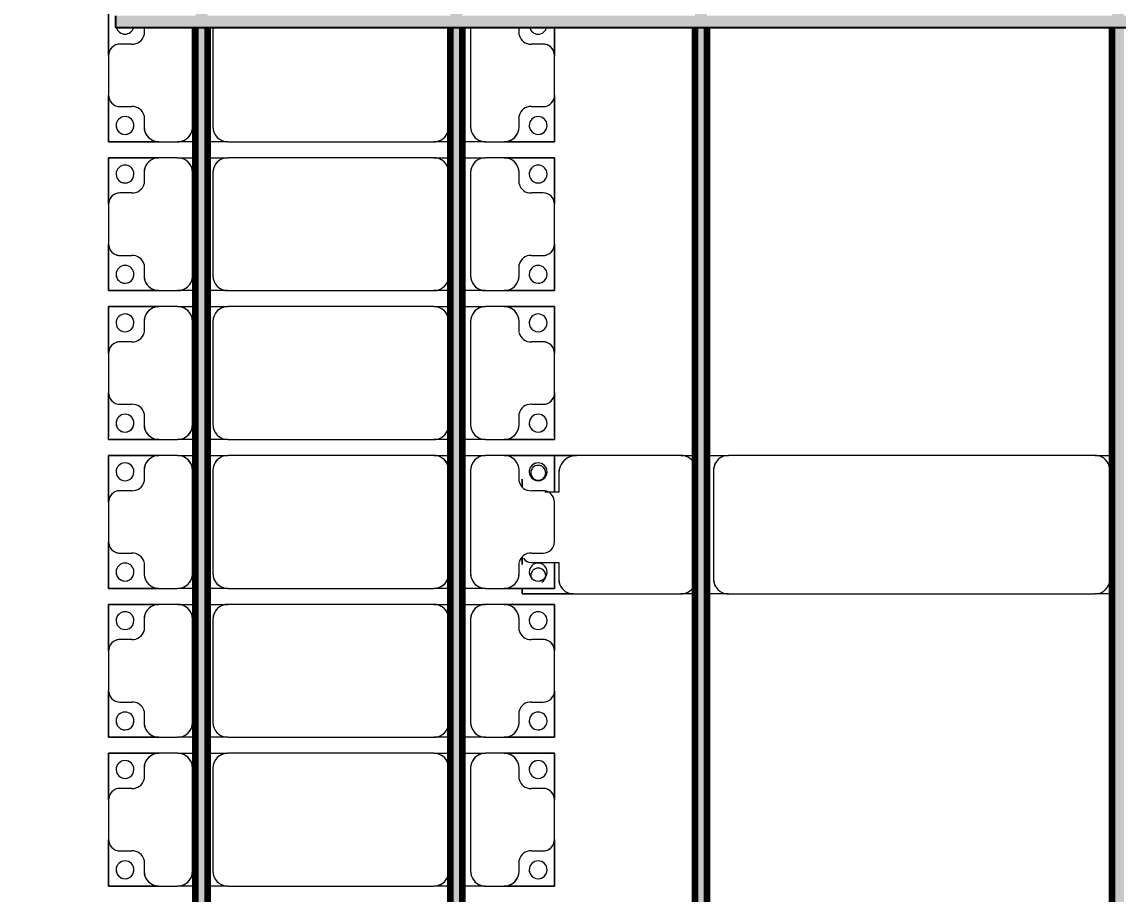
# Model space of a CAD drawing. Header units: millimetres. Extents: x -268744 to 115753, y -96240 to -10461.
# Drawn here: x -257023 to -253344, y -31556 to -28627 of the extents above; entities that cross this region are included whole.
import ezdxf

# ---------------------------------------------------------------- set-up
doc = ezdxf.new("R2010")
doc.units = ezdxf.units.MM
for name, color, linetype, lineweight in [('A-ANNO-DIMS', 211, 'Continuous', 9), ('A-ANNO-DIMS-900', 211, 'Continuous', 9), ('A-GENM', 13, 'Continuous', 9), ('S-BEAM', 12, 'Continuous', 9)]:
    doc.layers.add(name, color=color, linetype=linetype, lineweight=lineweight)
doc.styles.add('Trebuchet MS', font='trebuc.ttf', dxfattribs={"width": 0.8, "height": 2700})
doc.dimstyles.new('Arc_Length_-_3mm_Trebuchet_MS', dxfattribs={"dimscale": 304.8, "dimtxt": 2783.567448, "dimasz": 2.952756, "dimexe": 4.429134, "dimexo": 4.429134, "dimgap": 0.885827, "dimtad": 1, "dimdec": 0, "dimrnd": 10, "dimzin": 0, "dimdsep": 46, "dimtxsty": 'Trebuchet MS', "dimblk1": 'OBLIQUE', "dimblk2": 'OBLIQUE', "dimsah": 1, "dimcen": 0.09, "dimdle": 2.952756, "dimazin": 0, "dimtfac": 1, "dimtdec": 4, "dimtix": 1, "dimtmove": 0, "dimatfit": 3, "dimfxl": 1, "dimtvp": 1, "dimtolj": 1, "dimtzin": 0, "dimarcsym": 2})

# ---------------------------------------------------------------- blocks, each defined once
blk = doc.blocks.new('Dai phaodi lai - DẢI PHAO ĐI LẠI-102111-KHUNG KẾT CẤU BÈ PIN 1')
at = {"layer": 'A-GENM', "color": 7}
for p, q in [((8340.1, 748.4), (8433.1, 748.4)), ((8433.1, 748.4), (8340.1, 748.4)), ((8566.9, 748.4), (8433.1, 748.4)), ((8566.9, 748.4), (8723.2, 748.4)), ((8723.2, 748.4), (8566.9, 748.4)), ((8723.2, 748.4), (8723.2, 579.3)), ((8723.2, 579.3), (8723.2, 748.4)), ((8776.8, 748.4), (8933.1, 748.4)), ((8776.8, 579.3), (8776.8, 748.4)), ((8776.8, 748.4), (8776.8, 579.3)), ((8933.1, 748.4), (8776.8, 748.4)), ((9066.9, 748.4), (8933.1, 748.4)), ((9066.9, 748.4), (9223.2, 748.4)), ((9223.2, 748.4), (9066.9, 748.4)), ((9223.2, 748.4), (9223.2, 579.3)), ((9223.2, 579.3), (9223.2, 748.4)), ((9276.8, 748.4), (9433.1, 748.4)), ((9276.8, 579.3), (9276.8, 748.4)), ((9276.8, 748.4), (9276.8, 579.3)), ((9433.1, 748.4), (9276.8, 748.4)), ((9566.9, 748.4), (9433.1, 748.4)), ((9566.9, 748.4), (9723.2, 748.4)), ((9714.5, 748.4), (9566.9, 748.4)), ((9723.2, 748.4), (9723.2, 579.3)), ((9723.2, 579.3), (9723.2, 748.4)), ((9776.8, 748.4), (9900.1, 748.4)), ((9776.8, 579.3), (9776.8, 748.4)), ((9776.8, 748.4), (9776.8, 579.3)), ((9900.1, 748.4), (9776.8, 748.4)), ((10066.9, 748.4), (9933.1, 748.4)), ((10136.6, 748.4), (10223.2, 748.4)), ((10223.2, 748.4), (10136.6, 748.4)), ((10223.2, 748.4), (10223.2, 579.3)), ((10223.2, 579.3), (10223.2, 748.4)), ((10276.8, 748.4), (10433.1, 748.4)), ((10276.8, 579.3), (10276.8, 748.4)), ((10276.8, 748.4), (10276.8, 579.3)), ((10433.1, 748.4), (10276.8, 748.4)), ((10566.9, 748.4), (10433.1, 748.4)), ((10566.9, 748.4), (10723.2, 748.4)), ((10723.2, 748.4), (10566.9, 748.4)), ((10723.2, 748.4), (10723.2, 579.3)), ((10723.2, 579.3), (10723.2, 748.4)), ((10776.8, 748.4), (10933.1, 748.4)), ((10776.8, 579.3), (10776.8, 748.4)), ((10776.8, 748.4), (10776.8, 579.3)), ((10933.1, 748.4), (10776.8, 748.4)), ((11066.9, 748.4), (10933.1, 748.4)), ((11066.9, 748.4), (11223.2, 748.4)), ((11223.2, 748.4), (11066.9, 748.4)), ((11223.2, 748.4), (11223.2, 579.3)), ((11223.2, 579.3), (11223.2, 748.4)), ((8395.1, 710.4), (8395.1, 670.7)), ((8604.9, 670.7), (8604.9, 710.4)), ((8895.1, 710.4), (8895.1, 670.7)), ((9104.9, 670.7), (9104.9, 710.4)), ((9395.1, 710.4), (9395.1, 670.7)), ((9604.9, 670.7), (9604.9, 710.4)), ((9895.1, 710.4), (9895.1, 670.7)), ((10104.9, 670.7), (10104.9, 710.4)), ((10395.1, 710.4), (10395.1, 670.7)), ((10604.9, 670.7), (10604.9, 710.4)), ((10895.1, 710.4), (10895.1, 670.7)), ((11104.9, 670.7), (11104.9, 710.4)), ((8364.3, 629.3), (8340.1, 629.3)), ((8673.2, 629.3), (8635.7, 629.3)), ((8864.3, 629.3), (8826.8, 629.3)), ((9173.2, 629.3), (9135.7, 629.3)), ((9364.3, 629.3), (9326.8, 629.3)), ((9673.2, 629.3), (9635.7, 629.3)), ((9864.3, 629.3), (9826.8, 629.3)), ((10173.2, 629.3), (10135.7, 629.3)), ((10364.3, 629.3), (10326.8, 629.3)), ((10673.2, 629.3), (10635.7, 629.3)), ((10864.3, 629.3), (10826.8, 629.3)), ((11173.2, 629.3), (11135.7, 629.3)), ((8723.2, 516.7), (8723.2, 579.3)), ((8776.8, 579.3), (8776.8, 516.7)), ((9223.2, 516.7), (9223.2, 579.3)), ((9276.8, 579.3), (9276.8, 516.7)), ((9723.2, 516.7), (9723.2, 579.3)), ((9776.8, 579.3), (9776.8, 516.7)), ((10223.2, 516.7), (10223.2, 579.3)), ((10276.8, 579.3), (10276.8, 516.7)), ((10723.2, 516.7), (10723.2, 579.3)), ((10776.8, 579.3), (10776.8, 516.7)), ((11223.2, 516.7), (11223.2, 579.3)), ((8723.2, 516.7), (8723.2, 438.7)), ((8723.2, 516.7), (8723.2, 438.7)), ((8776.8, 438.7), (8776.8, 516.7)), ((8776.8, 438.7), (8776.8, 516.7)), ((9223.2, 516.7), (9223.2, 438.7)), ((9223.2, 516.7), (9223.2, 438.7)), ((9276.8, 438.7), (9276.8, 516.7)), ((9276.8, 438.7), (9276.8, 516.7)), ((9723.2, 516.7), (9723.2, 438.7)), ((9723.2, 516.7), (9723.2, 438.7)), ((9776.8, 438.7), (9776.8, 516.7)), ((9776.8, 438.7), (9776.8, 516.7)), ((10223.2, 516.7), (10223.2, 438.7)), ((10223.2, 516.7), (10223.2, 438.7)), ((10276.8, 438.7), (10276.8, 516.7)), ((10276.8, 438.7), (10276.8, 516.7)), ((10723.2, 516.7), (10723.2, 438.7)), ((10723.2, 516.7), (10723.2, 438.7)), ((10776.8, 438.7), (10776.8, 516.7)), ((10776.8, 438.7), (10776.8, 516.7)), ((11223.2, 516.7), (11223.2, 438.7)), ((11223.2, 516.7), (11223.2, 438.7)), ((8340.1, 466.7), (8673.2, 466.7)), ((8826.8, 466.7), (9173.2, 466.7)), ((9326.8, 466.7), (9673.2, 466.7)), ((9826.8, 466.7), (10173.2, 466.7)), ((10326.8, 466.7), (10673.2, 466.7)), ((10826.8, 466.7), (11173.2, 466.7)), ((8673.2, 393.3), (8340.1, 393.3)), ((8723.2, 398.7), (8723.2, 343.3)), ((8723.2, 398.7), (8723.2, 343.3)), ((8776.8, 343.3), (8776.8, 398.7)), ((8776.8, 343.3), (8776.8, 398.7)), ((9173.2, 393.3), (8826.8, 393.3)), ((9223.2, 398.7), (9223.2, 343.3)), ((9223.2, 398.7), (9223.2, 343.3)), ((9276.8, 343.3), (9276.8, 398.7)), ((9276.8, 343.3), (9276.8, 398.7)), ((9673.2, 393.3), (9326.8, 393.3)), ((9723.2, 398.7), (9723.2, 343.3)), ((9723.2, 398.7), (9723.2, 343.3)), ((9776.8, 343.3), (9776.8, 398.7)), ((9776.8, 343.3), (9776.8, 398.7)), ((10173.2, 393.3), (9826.8, 393.3)), ((10223.2, 398.7), (10223.2, 343.3)), ((10223.2, 398.7), (10223.2, 343.3)), ((10276.8, 343.3), (10276.8, 398.7)), ((10276.8, 343.3), (10276.8, 398.7)), ((10673.2, 393.3), (10326.8, 393.3)), ((10723.2, 398.7), (10723.2, 343.3)), ((10723.2, 398.7), (10723.2, 343.3)), ((10776.8, 343.3), (10776.8, 398.7)), ((10776.8, 343.3), (10776.8, 398.7)), ((11173.2, 393.3), (10826.8, 393.3)), ((11223.2, 398.7), (11223.2, 343.3)), ((11223.2, 398.7), (11223.2, 343.3)), ((8723.2, -348.3), (8723.2, 343.3)), ((8776.8, 343.3), (8776.8, -348.3)), ((9223.2, -348.3), (9223.2, 343.3)), ((9276.8, 343.3), (9276.8, -348.3)), ((9723.2, -348.3), (9723.2, 343.3)), ((9776.8, 343.3), (9776.8, -348.3)), ((10223.2, -348.3), (10223.2, 343.3)), ((10276.8, 343.3), (10276.8, -348.3)), ((10723.2, -348.3), (10723.2, 343.3)), ((10776.8, 343.3), (10776.8, -348.3)), ((11223.2, -348.3), (11223.2, 343.3)), ((8723.2, -348.3), (8723.2, -416.3)), ((8723.2, -348.3), (8723.2, -416.3)), ((8776.8, -416.3), (8776.8, -348.3)), ((8776.8, -416.3), (8776.8, -348.3)), ((9223.2, -348.3), (9223.2, -416.3)), ((9223.2, -348.3), (9223.2, -416.3)), ((9276.8, -416.3), (9276.8, -348.3)), ((9276.8, -416.3), (9276.8, -348.3)), ((9723.2, -348.3), (9723.2, -416.3)), ((9723.2, -348.3), (9723.2, -416.3)), ((9776.8, -416.3), (9776.8, -348.3)), ((9776.8, -416.3), (9776.8, -348.3)), ((10223.2, -348.3), (10223.2, -416.3)), ((10223.2, -348.3), (10223.2, -416.3)), ((10276.8, -416.3), (10276.8, -348.3)), ((10276.8, -416.3), (10276.8, -348.3)), ((10723.2, -348.3), (10723.2, -416.3)), ((10723.2, -348.3), (10723.2, -416.3)), ((10776.8, -416.3), (10776.8, -348.3)), ((10776.8, -416.3), (10776.8, -348.3)), ((11223.2, -348.3), (11223.2, -416.3)), ((11223.2, -348.3), (11223.2, -416.3)), ((8340.1, -398.3), (8673.2, -398.3)), ((8826.8, -398.3), (9173.2, -398.3)), ((9326.8, -398.3), (9673.2, -398.3)), ((9826.8, -398.3), (10173.2, -398.3)), ((10326.8, -398.3), (10673.2, -398.3)), ((10826.8, -398.3), (11173.2, -398.3)), ((8673.2, -466.7), (8340.1, -466.7)), ((8723.2, -456.3), (8723.2, -516.7)), ((8723.2, -456.3), (8723.2, -516.7)), ((8776.8, -516.7), (8776.8, -456.3)), ((8776.8, -516.7), (8776.8, -456.3)), ((9173.2, -466.7), (8826.8, -466.7)), ((9223.2, -456.3), (9223.2, -516.7)), ((9223.2, -456.3), (9223.2, -516.7)), ((9276.8, -516.7), (9276.8, -456.3)), ((9276.8, -516.7), (9276.8, -456.3)), ((9673.2, -466.7), (9326.8, -466.7)), ((9723.2, -456.3), (9723.2, -516.7)), ((9723.2, -456.3), (9723.2, -516.7)), ((9776.8, -516.7), (9776.8, -456.3)), ((9776.8, -516.7), (9776.8, -456.3)), ((10173.2, -466.7), (9826.8, -466.7)), ((10223.2, -456.3), (10223.2, -516.7)), ((10223.2, -456.3), (10223.2, -516.7)), ((10276.8, -516.7), (10276.8, -456.3)), ((10276.8, -516.7), (10276.8, -456.3)), ((10673.2, -466.7), (10326.8, -466.7)), ((10723.2, -456.3), (10723.2, -516.7)), ((10723.2, -456.3), (10723.2, -516.7)), ((10776.8, -516.7), (10776.8, -456.3)), ((10776.8, -516.7), (10776.8, -456.3)), ((11173.2, -466.7), (10826.8, -466.7)), ((11223.2, -456.3), (11223.2, -516.7)), ((11223.2, -456.3), (11223.2, -516.7)), ((8723.2, -579.3), (8723.2, -516.7)), ((8776.8, -516.7), (8776.8, -579.3)), ((9223.2, -579.3), (9223.2, -516.7)), ((9276.8, -516.7), (9276.8, -579.3)), ((9723.2, -579.3), (9723.2, -516.7)), ((9776.8, -516.7), (9776.8, -579.3)), ((10223.2, -579.3), (10223.2, -516.7)), ((10276.8, -516.7), (10276.8, -579.3)), ((10723.2, -579.3), (10723.2, -516.7)), ((10776.8, -516.7), (10776.8, -579.3)), ((11223.2, -579.3), (11223.2, -516.7)), ((8723.2, -579.3), (8723.2, -748.4)), ((8723.2, -748.4), (8723.2, -579.3)), ((8776.8, -748.4), (8776.8, -579.3)), ((8776.8, -579.3), (8776.8, -748.4)), ((9223.2, -579.3), (9223.2, -748.4)), ((9223.2, -748.4), (9223.2, -579.3)), ((9276.8, -748.4), (9276.8, -579.3)), ((9276.8, -579.3), (9276.8, -748.4)), ((9723.2, -579.3), (9723.2, -748.4)), ((9723.2, -748.4), (9723.2, -579.3)), ((9776.8, -748.4), (9776.8, -579.3)), ((9776.8, -579.3), (9776.8, -748.4)), ((10223.2, -579.3), (10223.2, -748.4)), ((10223.2, -748.4), (10223.2, -579.3)), ((10276.8, -748.4), (10276.8, -579.3)), ((10276.8, -579.3), (10276.8, -748.4)), ((10723.2, -579.3), (10723.2, -748.4)), ((10723.2, -748.4), (10723.2, -579.3)), ((10776.8, -748.4), (10776.8, -579.3)), ((10776.8, -579.3), (10776.8, -748.4)), ((11223.2, -579.3), (11223.2, -748.4)), ((11223.2, -748.4), (11223.2, -579.3)), ((8340.1, -629.3), (8364.3, -629.3)), ((8635.7, -629.3), (8673.2, -629.3)), ((8826.8, -629.3), (8864.3, -629.3)), ((9135.7, -629.3), (9173.2, -629.3)), ((9326.8, -629.3), (9364.3, -629.3)), ((9635.7, -629.3), (9673.2, -629.3)), ((9826.8, -629.3), (9864.3, -629.3)), ((10135.7, -629.3), (10173.2, -629.3)), ((10326.8, -629.3), (10364.3, -629.3)), ((10635.7, -629.3), (10673.2, -629.3)), ((10826.8, -629.3), (10864.3, -629.3)), ((11135.7, -629.3), (11173.2, -629.3)), ((8395.1, -670.7), (8395.1, -710.4)), ((8604.9, -710.4), (8604.9, -670.7)), ((8895.1, -670.7), (8895.1, -710.4)), ((9104.9, -710.4), (9104.9, -670.7)), ((9395.1, -670.7), (9395.1, -710.4)), ((9604.9, -710.4), (9604.9, -670.7)), ((9895.1, -670.7), (9895.1, -710.4)), ((10104.9, -710.4), (10104.9, -670.7)), ((10395.1, -670.7), (10395.1, -710.4)), ((10604.9, -710.4), (10604.9, -670.7)), ((10895.1, -670.7), (10895.1, -710.4)), ((11104.9, -710.4), (11104.9, -670.7)), ((8433.1, -748.4), (8276.8, -748.4)), ((8276.8, -748.4), (8433.1, -748.4)), ((8433.1, -748.4), (8566.9, -748.4)), ((8723.2, -748.4), (8566.9, -748.4)), ((8566.9, -748.4), (8723.2, -748.4)), ((8933.1, -748.4), (8776.8, -748.4)), ((8776.8, -748.4), (8933.1, -748.4)), ((8933.1, -748.4), (9066.9, -748.4)), ((9223.2, -748.4), (9066.9, -748.4)), ((9066.9, -748.4), (9223.2, -748.4)), ((9433.1, -748.4), (9276.8, -748.4)), ((9276.8, -748.4), (9433.1, -748.4)), ((9433.1, -748.4), (9566.9, -748.4)), ((9723.2, -748.4), (9566.9, -748.4)), ((9566.9, -748.4), (9714.5, -748.4)), ((9933.1, -748.4), (9776.8, -748.4)), ((9776.8, -748.4), (9933.1, -748.4)), ((9933.1, -748.4), (10066.9, -748.4)), ((10223.2, -748.4), (10066.9, -748.4)), ((10066.9, -748.4), (10223.2, -748.4)), ((10433.1, -748.4), (10276.8, -748.4)), ((10276.8, -748.4), (10433.1, -748.4)), ((10433.1, -748.4), (10566.9, -748.4)), ((10723.2, -748.4), (10566.9, -748.4)), ((10566.9, -748.4), (10723.2, -748.4)), ((10933.1, -748.4), (10776.8, -748.4)), ((10776.8, -748.4), (10933.1, -748.4)), ((10933.1, -748.4), (11066.9, -748.4)), ((11223.2, -748.4), (11066.9, -748.4)), ((11066.9, -748.4), (11223.2, -748.4))]:
    blk.add_line(p, q, dxfattribs=at)
for centre, radius, start, end in [((8433.1, 710.4), 38, 90, 180), ((8433.1, 710.4), 38, 90, 180), ((8433.1, 710.4), 38, 120, 180), ((8433.1, 710.4), 38, 120, 180), ((8433.1, 710.4), 38, 90, 105), ((8433.1, 710.4), 38, 90, 105), ((8566.9, 710.4), 38, 360, 90), ((8566.9, 710.4), 38, 75, 90), ((8566.9, 710.4), 38, 360, 90), ((8566.9, 710.4), 38, 75, 90), ((8566.9, 710.4), 38, 360, 60), ((8566.9, 710.4), 38, 360, 60), ((8933.1, 710.4), 38, 90, 180), ((8933.1, 710.4), 38, 90, 180), ((8933.1, 710.4), 38, 120, 180), ((8933.1, 710.4), 38, 120, 180), ((8933.1, 710.4), 38, 90, 105), ((8933.1, 710.4), 38, 90, 105), ((9066.9, 710.4), 38, 0, 90), ((9066.9, 710.4), 38, 75, 90), ((9066.9, 710.4), 38, 0, 90), ((9066.9, 710.4), 38, 75, 90), ((9066.9, 710.4), 38, 0, 60), ((9066.9, 710.4), 38, 0, 60), ((9433.1, 710.4), 38, 90, 180), ((9433.1, 710.4), 38, 90, 180), ((9433.1, 710.4), 38, 120, 180), ((9433.1, 710.4), 38, 120, 180), ((9433.1, 710.4), 38, 90, 105), ((9433.1, 710.4), 38, 90, 105), ((9566.9, 710.4), 38, 360, 90), ((9566.9, 710.4), 38, 75, 90), ((9566.9, 710.4), 38, 360, 90), ((9566.9, 710.4), 38, 75, 90), ((9566.9, 710.4), 38, 360, 60), ((9566.9, 710.4), 38, 360, 60), ((9933.1, 710.4), 38, 90, 180), ((10066.9, 710.4), 38, 0, 90), ((10433.1, 710.4), 38, 90, 180), ((10433.1, 710.4), 38, 90, 180), ((10433.1, 710.4), 38, 120, 180), ((10433.1, 710.4), 38, 120, 180), ((10433.1, 710.4), 38, 90, 105), ((10433.1, 710.4), 38, 90, 105), ((10566.9, 710.4), 38, 360, 90), ((10566.9, 710.4), 38, 75, 90), ((10566.9, 710.4), 38, 360, 90), ((10566.9, 710.4), 38, 75, 90), ((10566.9, 710.4), 38, 360, 60), ((10566.9, 710.4), 38, 360, 60), ((10933.1, 710.4), 38, 90, 180), ((10933.1, 710.4), 38, 90, 180), ((10933.1, 710.4), 38, 120, 180), ((10933.1, 710.4), 38, 120, 180), ((10933.1, 710.4), 38, 90, 105), ((10933.1, 710.4), 38, 90, 105), ((11066.9, 710.4), 38, 0, 90), ((11066.9, 710.4), 38, 75, 90), ((11066.9, 710.4), 38, 0, 90), ((11066.9, 710.4), 38, 75, 90), ((11066.9, 710.4), 38, 0, 60), ((11066.9, 710.4), 38, 0, 60), ((8331.6, 693.3), 30, 285, 75), ((8331.6, 693.3), 30, 285, 75), ((8668.4, 693.3), 30, 90, 270), ((8668.4, 693.3), 30, 90, 270), ((8668.4, 693.3), 30, 270, 90), ((8668.4, 693.3), 30, 0, 90), ((8831.6, 693.3), 30, 90, 270), ((8831.6, 693.3), 30, 90, 180), ((8831.6, 693.3), 30, 270, 90), ((8831.6, 693.3), 30, 270, 90), ((9168.4, 693.3), 30, 90, 270), ((9168.4, 693.3), 30, 90, 270), ((9168.4, 693.3), 30, 270, 90), ((9168.4, 693.3), 30, 0, 90), ((9331.6, 693.3), 30, 90, 270), ((9331.6, 693.3), 30, 90, 180), ((9331.6, 693.3), 30, 270, 90), ((9331.6, 693.3), 30, 270, 90), ((9668.4, 693.3), 30, 90, 270), ((9668.4, 693.3), 30, 90, 270), ((9668.4, 693.3), 30, 270, 90), ((9668.4, 693.3), 30, 0, 90), ((9831.6, 693.3), 30, 90, 270), ((9831.6, 693.3), 30, 90, 180), ((9831.6, 693.3), 30, 270, 90), ((9831.6, 693.3), 30, 270, 90), ((9933.1, 710.4), 38, 150, 180), ((9933.1, 710.4), 38, 150, 180), ((10168.4, 693.3), 30, 90, 270), ((10168.4, 693.3), 30, 90, 270), ((10168.4, 693.3), 30, 270, 90), ((10168.4, 693.3), 30, 0, 90), ((10331.6, 693.3), 30, 90, 270), ((10331.6, 693.3), 30, 90, 180), ((10331.6, 693.3), 30, 270, 90), ((10331.6, 693.3), 30, 270, 90), ((10668.4, 693.3), 30, 90, 270), ((10668.4, 693.3), 30, 90, 270), ((10668.4, 693.3), 30, 270, 90), ((10668.4, 693.3), 30, 0, 90), ((10831.6, 693.3), 30, 90, 270), ((10831.6, 693.3), 30, 90, 180), ((10831.6, 693.3), 30, 270, 90), ((10831.6, 693.3), 30, 270, 90), ((11168.4, 693.3), 30, 90, 270), ((11168.4, 693.3), 30, 90, 270), ((11168.4, 693.3), 30, 270, 90), ((11168.4, 693.3), 30, 0, 90), ((8355.2, 668.2), 40, 283.1885, 3.5081), ((8644.8, 668.2), 40, 176.4919, 256.8115), ((8668.4, 693.3), 30, 270, 345), ((8831.6, 693.3), 30, 195, 270), ((8855.2, 668.2), 40, 283.1885, 3.5081), ((9144.8, 668.2), 40, 176.4919, 256.8115), ((9168.4, 693.3), 30, 270, 345), ((9331.6, 693.3), 30, 195, 270), ((9355.2, 668.2), 40, 283.1885, 3.5081), ((9644.8, 668.2), 40, 176.4919, 256.8115), ((9668.4, 693.3), 30, 270, 345), ((9831.6, 693.3), 30, 195, 270), ((9855.2, 668.2), 40, 283.1885, 3.5081), ((10144.8, 668.2), 40, 176.4919, 256.8115), ((10168.4, 693.3), 30, 270, 285), ((10168.4, 693.3), 30, 285.1513, 345), ((10331.6, 693.3), 30, 195, 270), ((10355.2, 668.2), 40, 283.1885, 3.5081), ((10644.8, 668.2), 40, 176.4919, 256.8115), ((10668.4, 693.3), 30, 270, 345), ((10831.6, 693.3), 30, 195, 270), ((10855.2, 668.2), 40, 283.1885, 3.5081), ((11144.8, 668.2), 40, 176.4919, 256.8115), ((11168.4, 693.3), 30, 270, 345), ((8673.2, 579.3), 50, 0, 90), ((8673.2, 579.3), 50, 15, 90), ((8826.8, 579.3), 50, 90, 180), ((8826.8, 579.3), 50, 90, 165), ((9173.2, 579.3), 50, 0, 90), ((9173.2, 579.3), 50, 15, 90), ((9326.8, 579.3), 50, 90, 180), ((9326.8, 579.3), 50, 90, 165), ((9673.2, 579.3), 50, 0, 90), ((9673.2, 579.3), 50, 15, 90), ((9826.8, 579.3), 50, 90, 180), ((9826.8, 579.3), 50, 90, 165), ((10173.2, 579.3), 50, 360, 90), ((10173.2, 579.3), 50, 15, 86.5243), ((10326.8, 579.3), 50, 90, 180), ((10326.8, 579.3), 50, 90, 165), ((10673.2, 579.3), 50, 0, 90), ((10673.2, 579.3), 50, 15, 90), ((10826.8, 579.3), 50, 90, 180), ((10826.8, 579.3), 50, 90, 165), ((11173.2, 579.3), 50, 0, 90), ((11173.2, 579.3), 50, 15, 90), ((8673.2, 516.7), 50, 270, 0), ((8826.8, 516.7), 50, 180, 270), ((9173.2, 516.7), 50, 270, 0), ((9326.8, 516.7), 50, 180, 270), ((9673.2, 516.7), 50, 270, 360), ((9826.8, 516.7), 50, 180, 270), ((10173.2, 516.7), 50, 270, 0), ((10326.8, 516.7), 50, 180, 270), ((10673.2, 516.7), 50, 270, 0), ((10826.8, 516.7), 50, 180, 270), ((11173.2, 516.7), 50, 270, 0), ((8673.2, 516.7), 50, 270, 345), ((8826.8, 516.7), 50, 195, 270), ((9173.2, 516.7), 50, 270, 345), ((9326.8, 516.7), 50, 195, 270), ((9673.2, 516.7), 50, 270, 345), ((9826.8, 516.7), 50, 195, 270), ((10173.2, 516.7), 50, 273.4757, 345), ((10326.8, 516.7), 50, 195, 270), ((10673.2, 516.7), 50, 270, 345), ((10826.8, 516.7), 50, 195, 270), ((11173.2, 516.7), 50, 270, 345), ((8673.2, 343.3), 50, 360, 90), ((8673.2, 343.3), 50, 360, 75), ((8826.8, 343.3), 50, 90, 180), ((8826.8, 343.3), 50, 150, 180), ((8826.8, 343.3), 50, 105, 135.5276), ((9173.2, 343.3), 50, 360, 90), ((9173.2, 343.3), 50, 360, 75), ((9326.8, 343.3), 50, 90, 180), ((9326.8, 343.3), 50, 150, 180), ((9326.8, 343.3), 50, 105, 135), ((9673.2, 343.3), 50, 360, 90), ((9673.2, 343.3), 50, 360, 75), ((9826.8, 343.3), 50, 90, 180), ((9826.8, 343.3), 50, 150, 180), ((9826.8, 343.3), 50, 105, 135), ((10173.2, 343.3), 50, 360, 90), ((10173.2, 343.3), 50, 360, 75), ((10326.8, 343.3), 50, 90, 180), ((10326.8, 343.3), 50, 150, 180), ((10326.8, 343.3), 50, 105, 135), ((10673.2, 343.3), 50, 360, 90), ((10673.2, 343.3), 50, 360, 75), ((10826.8, 343.3), 50, 90, 180), ((10826.8, 343.3), 50, 150, 180), ((10826.8, 343.3), 50, 105, 135), ((11173.2, 343.3), 50, 0, 90), ((11173.2, 343.3), 50, 360, 75), ((8673.2, -348.3), 50, 270, 360), ((8673.2, -348.3), 50, 270, 360), ((8826.8, -348.3), 50, 180, 270), ((8826.8, -348.3), 50, 195, 270), ((9173.2, -348.3), 50, 270, 360), ((9173.2, -348.3), 50, 270, 360), ((9326.8, -348.3), 50, 180, 270), ((9326.8, -348.3), 50, 195, 270), ((9673.2, -348.3), 50, 270, 360), ((9673.2, -348.3), 50, 270, 360), ((9826.8, -348.3), 50, 180, 270), ((9826.8, -348.3), 50, 195, 270), ((10173.2, -348.3), 50, 270, 360), ((10173.2, -348.3), 50, 285, 0), ((10326.8, -348.3), 50, 180, 270), ((10326.8, -348.3), 50, 195, 270), ((10673.2, -348.3), 50, 270, 360), ((10673.2, -348.3), 50, 270, 360), ((10826.8, -348.3), 50, 180, 270), ((10826.8, -348.3), 50, 195, 270), ((11173.2, -348.3), 50, 270, 360), ((11173.2, -348.3), 50, 270, 360), ((8673.2, -516.7), 50, 360, 90), ((8673.2, -516.7), 50, 15, 90), ((8826.8, -516.7), 50, 90, 180), ((8826.8, -516.7), 50, 90, 165), ((9173.2, -516.7), 50, 360, 90), ((9173.2, -516.7), 50, 15, 90), ((9326.8, -516.7), 50, 90, 180), ((9326.8, -516.7), 50, 90, 165), ((9673.2, -516.7), 50, 0, 90), ((9673.2, -516.7), 50, 15, 90), ((9826.8, -516.7), 50, 90, 180), ((9826.8, -516.7), 50, 90, 165), ((10173.2, -516.7), 50, 360, 90), ((10173.2, -516.7), 50, 15, 86.5243), ((10326.8, -516.7), 50, 90, 180), ((10326.8, -516.7), 50, 90, 165), ((10673.2, -516.7), 50, 0, 90), ((10673.2, -516.7), 50, 15, 90), ((10826.8, -516.7), 50, 90, 180), ((10826.8, -516.7), 50, 90, 165), ((11173.2, -516.7), 50, 0, 90), ((11173.2, -516.7), 50, 15, 90), ((8673.2, -579.3), 50, 270, 360), ((8826.8, -579.3), 50, 180, 270), ((9173.2, -579.3), 50, 270, 0), ((9326.8, -579.3), 50, 180, 270), ((9673.2, -579.3), 50, 270, 360), ((9826.8, -579.3), 50, 180, 270), ((10173.2, -579.3), 50, 270, 0), ((10326.8, -579.3), 50, 180, 270), ((10673.2, -579.3), 50, 270, 0), ((10826.8, -579.3), 50, 180, 270), ((11173.2, -579.3), 50, 270, 360), ((8673.2, -579.3), 50, 270, 345), ((8826.8, -579.3), 50, 195, 270), ((9173.2, -579.3), 50, 270, 345), ((9326.8, -579.3), 50, 195, 270), ((9673.2, -579.3), 50, 270, 345), ((9826.8, -579.3), 50, 195, 270), ((10173.2, -579.3), 50, 273.4757, 345), ((10326.8, -579.3), 50, 195, 270), ((10673.2, -579.3), 50, 270, 345), ((10826.8, -579.3), 50, 195, 270), ((11173.2, -579.3), 50, 270, 345), ((8355.2, -668.2), 40, 356.4919, 76.8115), ((8644.8, -668.2), 40, 103.1885, 183.5081), ((8855.2, -668.2), 40, 356.4919, 76.8115), ((9144.8, -668.2), 40, 103.1885, 183.5081), ((9355.2, -668.2), 40, 356.4919, 76.8115), ((9644.8, -668.2), 40, 103.1885, 183.5081), ((9855.2, -668.2), 40, 356.4919, 76.8115), ((10144.8, -668.2), 40, 103.1885, 183.5081), ((10355.2, -668.2), 40, 356.4919, 76.8115), ((10644.8, -668.2), 40, 103.1885, 183.5081), ((10855.2, -668.2), 40, 356.4919, 76.8115), ((11144.8, -668.2), 40, 103.1885, 183.5081), ((8331.6, -693.3), 30, 285, 75), ((8331.6, -693.3), 30, 285, 75), ((8668.4, -693.3), 30, 90, 270), ((8668.4, -693.3), 30, 90, 270), ((8668.4, -693.3), 30, 270, 90), ((8668.4, -693.3), 30, 15, 90), ((8668.4, -693.3), 30, 270, 360), ((8831.6, -693.3), 30, 90, 270), ((8831.6, -693.3), 30, 180, 270), ((8831.6, -693.3), 30, 90, 165), ((8831.6, -693.3), 30, 270, 90), ((8831.6, -693.3), 30, 270, 90), ((9168.4, -693.3), 30, 90, 270), ((9168.4, -693.3), 30, 90, 270), ((9168.4, -693.3), 30, 270, 90), ((9168.4, -693.3), 30, 15, 90), ((9168.4, -693.3), 30, 270, 360), ((9331.6, -693.3), 30, 90, 270), ((9331.6, -693.3), 30, 180, 270), ((9331.6, -693.3), 30, 90, 165), ((9331.6, -693.3), 30, 270, 90), ((9331.6, -693.3), 30, 270, 90), ((9668.4, -693.3), 30, 90, 270), ((9668.4, -693.3), 30, 90, 270), ((9668.4, -693.3), 30, 270, 90), ((9668.4, -693.3), 30, 15, 90), ((9668.4, -693.3), 30, 270, 360), ((9831.6, -693.3), 30, 90, 270), ((9831.6, -693.3), 30, 180, 270), ((9831.6, -693.3), 30, 90, 165), ((9831.6, -693.3), 30, 270, 90), ((9831.6, -693.3), 30, 270, 90), ((10168.4, -693.3), 30, 90, 270), ((10168.4, -693.3), 30, 90, 270), ((10168.4, -693.3), 30, 270, 90), ((10168.4, -693.3), 30, 75, 90), ((10168.4, -693.3), 30, 270, 360), ((10168.4, -693.3), 30, 15, 74.8487), ((10331.6, -693.3), 30, 90, 270), ((10331.6, -693.3), 30, 180, 270), ((10331.6, -693.3), 30, 90, 165), ((10331.6, -693.3), 30, 270, 90), ((10331.6, -693.3), 30, 270, 90), ((10668.4, -693.3), 30, 90, 270), ((10668.4, -693.3), 30, 90, 270), ((10668.4, -693.3), 30, 270, 90), ((10668.4, -693.3), 30, 15, 90), ((10668.4, -693.3), 30, 270, 360), ((10831.6, -693.3), 30, 90, 270), ((10831.6, -693.3), 30, 180, 270), ((10831.6, -693.3), 30, 90, 165), ((10831.6, -693.3), 30, 270, 90), ((10831.6, -693.3), 30, 270, 90), ((11168.4, -693.3), 30, 90, 270), ((11168.4, -693.3), 30, 90, 270), ((11168.4, -693.3), 30, 270, 90), ((11168.4, -693.3), 30, 15, 90), ((11168.4, -693.3), 30, 270, 360), ((8433.1, -710.4), 38, 180, 270), ((8433.1, -710.4), 38, 180, 240), ((8433.1, -710.4), 38, 180, 270), ((8433.1, -710.4), 38, 180, 240), ((8566.9, -710.4), 38, 270, 0), ((8566.9, -710.4), 38, 270, 0), ((8566.9, -710.4), 38, 300, 0), ((8566.9, -710.4), 38, 300, 360), ((8933.1, -710.4), 38, 180, 270), ((8933.1, -710.4), 38, 180, 240), ((8933.1, -710.4), 38, 180, 270), ((8933.1, -710.4), 38, 180, 240), ((9066.9, -710.4), 38, 270, 0), ((9066.9, -710.4), 38, 270, 0), ((9066.9, -710.4), 38, 300, 0), ((9066.9, -710.4), 38, 300, 0), ((9433.1, -710.4), 38, 180, 270), ((9433.1, -710.4), 38, 180, 240), ((9433.1, -710.4), 38, 180, 270), ((9433.1, -710.4), 38, 180, 240), ((9566.9, -710.4), 38, 270, 0), ((9566.9, -710.4), 38, 270, 0), ((9566.9, -710.4), 38, 300, 0), ((9566.9, -710.4), 38, 300, 0), ((9933.1, -710.4), 38, 180, 270), ((9933.1, -710.4), 38, 180, 240), ((9933.1, -710.4), 38, 180, 270), ((9933.1, -710.4), 38, 180, 240), ((10066.9, -710.4), 38, 270, 0), ((10066.9, -710.4), 38, 270, 0), ((10066.9, -710.4), 38, 300, 0), ((10066.9, -710.4), 38, 300, 0), ((10433.1, -710.4), 38, 180, 270), ((10433.1, -710.4), 38, 180, 240), ((10433.1, -710.4), 38, 180, 270), ((10433.1, -710.4), 38, 180, 240), ((10566.9, -710.4), 38, 270, 0), ((10566.9, -710.4), 38, 270, 0), ((10566.9, -710.4), 38, 300, 0), ((10566.9, -710.4), 38, 300, 0), ((10933.1, -710.4), 38, 180, 270), ((10933.1, -710.4), 38, 180, 240), ((10933.1, -710.4), 38, 180, 270), ((10933.1, -710.4), 38, 180, 240), ((11066.9, -710.4), 38, 270, 0), ((11066.9, -710.4), 38, 270, 360), ((11066.9, -710.4), 38, 300, 0), ((11066.9, -710.4), 38, 300, 0), ((8433.1, -710.4), 38, 255, 270), ((8433.1, -710.4), 38, 255, 270), ((8566.9, -710.4), 38, 270, 285), ((8566.9, -710.4), 38, 270, 285), ((8933.1, -710.4), 38, 255, 270), ((8933.1, -710.4), 38, 255, 270), ((9066.9, -710.4), 38, 270, 285), ((9066.9, -710.4), 38, 270, 285), ((9433.1, -710.4), 38, 255, 270), ((9433.1, -710.4), 38, 255, 270), ((9566.9, -710.4), 38, 270, 285), ((9566.9, -710.4), 38, 270, 285), ((9933.1, -710.4), 38, 255, 270), ((9933.1, -710.4), 38, 255, 270), ((10066.9, -710.4), 38, 270, 285), ((10066.9, -710.4), 38, 270, 285), ((10433.1, -710.4), 38, 255, 270), ((10433.1, -710.4), 38, 255, 270), ((10566.9, -710.4), 38, 270, 285), ((10566.9, -710.4), 38, 270, 285), ((10933.1, -710.4), 38, 255, 270), ((10933.1, -710.4), 38, 255, 270), ((11066.9, -710.4), 38, 270, 285), ((11066.9, -710.4), 38, 270, 285)]:
    blk.add_arc(centre, radius, start, end, dxfattribs=at)
blk = doc.blocks.new('Dầm C52 - Dầm C52-102502-KHUNG KẾT CẤU BÈ PIN 1')
at = {"layer": 'S-BEAM', "lineweight": 140}
h = blk.add_hatch(color=1, dxfattribs=at)
h.paths.add_polyline_path([(-25480.9, 20), (-25480.9, -20), (-25440.9, -20), (-25440.9, 20)])
h.paths.add_polyline_path([(-25400.9, 20), (-25400.9, -20), (-19440.9, -20), (-19443, 20), (-24983.5, 20)])
h.paths.add_polyline_path([(-19400.9, 20), (-19400.9, -20), (-13440.9, -20), (-13440.9, 20), (-18981.3, 20)])
h.paths.add_polyline_path([(-13400.9, -20), (-7440.9, -20), (-7440.9, 20), (-13400.9, 20)])
h.paths.add_polyline_path([(-7400.9, -20), (-1440.9, -20), (-1440.9, 20), (-7400.9, 20)])
h.paths.add_polyline_path([(-1400.9, -20), (4559.1, -20), (4559.1, 20), (-1400.9, 20)])
h.paths.add_polyline_path([(4599.1, 20), (4599.1, -20), (10559.1, -20), (10559.1, 20), (5027.2, 20)])
h.paths.add_polyline_path([(10599.1, -20), (16559.1, -20), (16559.1, 20), (10599.1, 20)])
h.paths.add_polyline_path([(16599.1, 20), (16599.1, -20), (22559.1, -20), (22559.1, 20), (17031.5, 20)])
h.paths.add_polyline_path([(22599.1, -20), (25259.1, -20), (25259.1, 20), (22599.1, 20)])
h.paths.add_polyline_path([(25299.1, -20), (25480.9, -20), (25480.9, 20), (25299.1, 20)])
at = {"layer": 'S-BEAM', "color": 1, "lineweight": 140}
for p, q in [((10599.1, 20), (16559.1, 20)), ((16559.1, -20), (10599.1, -20))]:
    blk.add_line(p, q, dxfattribs=at)
blk = doc.blocks.new('Dầm C52 - Dầm C52-V1-KHUNG KẾT CẤU BÈ PIN 1')
at = {"layer": 'S-BEAM', "lineweight": 140}
h = blk.add_hatch(color=1, dxfattribs=at)
h.paths.add_polyline_path([(-25480.9, 20), (-25480.9, -20), (-25440.9, -20), (-25445.2, 20)])
h.paths.add_polyline_path([(-25400.9, -20), (-19440.9, -20), (-19443, 20), (-25400.9, 20)])
h.paths.add_polyline_path([(-19400.9, 20), (-19400.9, -20), (-13440.9, -20), (-13440.9, 20), (-18981.3, 20)])
h.paths.add_polyline_path([(-13400.9, -20), (-7440.9, -20), (-7440.9, 20), (-13400.9, 20)])
h.paths.add_polyline_path([(-7400.9, 20), (-7400.9, -20), (-1440.9, -20), (-1440.9, 20), (-6977, 20)])
h.paths.add_polyline_path([(-1400.9, -20), (4559.1, -20), (4559.1, 20), (-1400.9, 20)])
h.paths.add_polyline_path([(4599.1, 20), (4599.1, -20), (10559.1, -20), (10559.1, 20), (5027.2, 20)])
h.paths.add_polyline_path([(10599.1, -20), (16559.1, -20), (16559.1, 20), (10599.1, 20)])
h.paths.add_polyline_path([(16599.1, 20), (16599.1, -20), (22559.1, -20), (22559.1, 20), (17031.5, 20)])
h.paths.add_polyline_path([(22599.1, -20), (25259.1, -20), (25259.1, 20), (22599.1, 20)])
h.paths.add_polyline_path([(25299.1, -20), (25480.9, -20), (25480.9, 20), (25299.1, 20)])
at = {"layer": 'S-BEAM', "color": 1, "lineweight": 140}
for p, q in [((10599.1, 20), (16559.1, 20)), ((16559.1, -20), (10599.1, -20))]:
    blk.add_line(p, q, dxfattribs=at)
blk = doc.blocks.new('Dầm C52 - Dầm C52-V2-KHUNG KẾT CẤU BÈ PIN 1')
at = {"layer": 'S-BEAM', "lineweight": 140}
h = blk.add_hatch(color=1, dxfattribs=at)
h.paths.add_polyline_path([(-25480.9, 20), (-25480.9, -20), (-25440.9, -20), (-25440.9, 20)])
h.paths.add_polyline_path([(-25400.9, 20), (-25400.9, -20), (-19440.9, -20), (-19443, 20), (-24983.5, 20)])
h.paths.add_polyline_path([(-19400.9, 20), (-19400.9, -20), (-13440.9, -20), (-13440.9, 20), (-18519.6, 20)])
h.paths.add_polyline_path([(-13400.9, -20), (-7440.9, -20), (-7440.9, 20), (-13400.9, 20)])
h.paths.add_polyline_path([(-7400.9, 20), (-7400.9, -20), (-1440.9, -20), (-1440.9, 20), (-6515.3, 20)])
h.paths.add_polyline_path([(-1400.9, 20), (-1400.9, -20), (4559.1, -20), (4559.1, 20), (-974.9, 20)])
h.paths.add_polyline_path([(4599.1, -20), (10559.1, -20), (10559.1, 20), (4599.1, 20)])
h.paths.add_polyline_path([(10599.1, -20), (16559.1, -20), (16559.1, 20), (10599.1, 20)])
h.paths.add_polyline_path([(16599.1, 20), (16599.1, -20), (22559.1, -20), (22559.1, 20), (17493.2, 20)])
h.paths.add_polyline_path([(22599.1, 20), (22599.1, -20), (25259.1, -20), (25259.1, 20), (23033.7, 20)])
h.paths.add_polyline_path([(25299.1, -20), (25480.9, -20), (25480.9, 20), (25299.1, 20)])
at = {"layer": 'S-BEAM', "color": 1, "lineweight": 140}
for p, q in [((10599.1, 20), (16559.1, 20)), ((16559.1, -20), (10599.1, -20))]:
    blk.add_line(p, q, dxfattribs=at)
blk = doc.blocks.new('Dầm C52 - Dầm C52-102503-KHUNG KẾT CẤU BÈ PIN 1')
at = {"layer": 'S-BEAM', "lineweight": 140}
h = blk.add_hatch(color=1, dxfattribs=at)
h.paths.add_polyline_path([(-25480.9, 20), (-25480.9, -20), (-25440.9, -20), (-25440.9, 20)])
h.paths.add_polyline_path([(-25400.9, 20), (-25400.9, -20), (-19440.9, -20), (-19443, 20), (-24983.5, 20)])
h.paths.add_polyline_path([(-19400.9, 20), (-19400.9, -20), (-13440.9, -20), (-13440.9, 20), (-17596.2, 20)])
h.paths.add_polyline_path([(-13400.9, -20), (-7440.9, -20), (-7440.9, 20), (-13400.9, 20)])
h.paths.add_polyline_path([(-7400.9, -20), (-1440.9, -20), (-1440.9, 20), (-7400.9, 20)])
h.paths.add_polyline_path([(-1400.9, -20), (4559.1, -20), (4559.1, 20), (-1400.9, 20)])
h.paths.add_polyline_path([(4599.1, -20), (10559.1, -20), (10559.1, 20), (4599.1, 20)])
h.paths.add_polyline_path([(10599.1, 20), (10599.1, -20), (16559.1, -20), (16559.1, 20), (11952.8, 20)])
h.paths.add_polyline_path([(16599.1, -20), (22559.1, -20), (22559.1, 20), (16599.1, 20)])
h.paths.add_polyline_path([(22599.1, -20), (25259.1, -20), (25259.1, 20), (22599.1, 20)])
h.paths.add_polyline_path([(25299.1, -20), (25441.8, -20), (25441.8, 20), (25299.1, 20)])
at = {"layer": 'S-BEAM', "color": 1, "lineweight": 140}
blk.add_line((10599.1, 20), (16559.1, 20), dxfattribs=at)
blk = doc.blocks.new('Dai phao do pin - DẢI PHAO ĐỠ PIN-V18-KHUNG KẾT CẤU BÈ PIN 1')
at = {"layer": 'A-GENM', "color": 7}
for p, q in [((-1312.2, 241.6), (-1129.7, 241.6)), ((-1129.7, 241.6), (-1312.2, 241.6)), ((-779.7, 241.6), (-1129.7, 241.6)), ((-779.7, 241.6), (-732.4, 241.6)), ((-779.7, 241.6), (-732.4, 241.6)), ((-692.4, 241.6), (-620.3, 241.6)), ((-692.4, 241.6), (-620.3, 241.6)), ((610.3, 241.6), (-620.3, 241.6)), ((610.3, 241.6), (667.6, 241.6)), ((610.3, 241.6), (667.6, 241.6)), ((-670.3, 191.6), (-670.3, -173.4)), ((660.3, -173.4), (660.3, 191.6)), ((-1312.2, 135.1), (-1312.2, 161.7)), ((-1312.2, 161.7), (-1312.2, 135.1)), ((-1189.7, 181.6), (-1189.7, 118.2)), ((-1189.7, 118.2), (-1236.8, 118.2)), ((-1312.2, -125.1), (-1312.2, -98.4)), ((-1312.2, -98.4), (-1312.2, -125.1)), ((-1282.2, -118.2), (-1189.7, -118.2)), ((-1189.7, -118.2), (-1189.7, -173.4)), ((-1312.2, -223.4), (-1312.2, -203.7)), ((-1312.2, -203.7), (-1312.2, -223.4)), ((-1139.7, -223.4), (-1312.2, -223.4)), ((-1312.2, -223.4), (-1139.7, -223.4)), ((-1139.7, -223.4), (-779.7, -223.4)), ((-732.4, -223.4), (-779.7, -223.4)), ((-732.4, -223.4), (-779.7, -223.4)), ((-620.3, -223.4), (-692.4, -223.4)), ((-620.3, -223.4), (-692.4, -223.4)), ((-620.3, -223.4), (610.3, -223.4)), ((667.6, -223.4), (610.3, -223.4)), ((667.6, -223.4), (610.3, -223.4))]:
    blk.add_line(p, q, dxfattribs=at)
for centre, radius, start, end in [((-1129.7, 181.6), 60, 90, 180), ((-1129.7, 181.6), 60, 120, 180), ((-779.7, 191.6), 50, 30, 90), ((-779.7, 191.6), 50, 30, 75), ((-620.3, 191.6), 50, 90, 180), ((-620.3, 191.6), 50, 105, 135), ((610.3, 191.6), 50, 360, 90), ((610.3, 191.6), 50, 60, 90), ((-1258.6, 183.2), 25, 0, 180), ((-1258.6, 183.2), 25, 90, 180), ((-1258.6, 183.2), 25, 0, 75), ((-620.3, 191.6), 50, 150, 180), ((610.3, 191.6), 50, 15, 30), ((-1258.6, 183.2), 25, 180, 0), ((-1258.6, 183.2), 25, 180, 300), ((-1258.6, 183.2), 25, 330, 360), ((-1282.2, -88.2), 30, 210, 270), ((-1282.2, -88.2), 30, 210, 255), ((-1282.2, -88.2), 30, 225, 255), ((-1282.2, -88.2), 30, 225, 255), ((-1258.6, -161.8), 25, 0, 180), ((-1258.6, -161.8), 25, 90, 180), ((-1258.6, -161.8), 25, 15, 75), ((-1258.6, -161.8), 25, 180, 210), ((-1258.6, -161.8), 25, 180, 210), ((-1258.6, -161.8), 25, 300, 0), ((-1258.6, -161.8), 25, 300, 360), ((-1258.6, -161.8), 25, 0, 9.107), ((-1139.7, -173.4), 50, 180, 270), ((-1139.7, -173.4), 50, 180, 255), ((-620.3, -173.4), 50, 180, 270), ((-620.3, -173.4), 50, 180, 210), ((610.3, -173.4), 50, 270, 360), ((610.3, -173.4), 50, 330, 360), ((-779.7, -173.4), 50, 270, 330), ((-779.7, -173.4), 50, 285, 330), ((-620.3, -173.4), 50, 240, 270), ((610.3, -173.4), 50, 285, 300)]:
    blk.add_arc(centre, radius, start, end, dxfattribs=at)
blk = doc.blocks.new('Dầm C52 - Hộp 40x60-V24-KHUNG KẾT CẤU BÈ PIN 1')
at = {"layer": 'S-BEAM', "lineweight": 25}
blk.add_hatch(color=4, dxfattribs=at).paths.add_polyline_path([(-145811, -20), (145811, -20), (145811, 20), (-145811, 20)])
at = {"layer": 'S-BEAM', "color": 4, "lineweight": 25}
for p, q in [((-145811, -20), (-145811, 20)), ((145811, -20), (-145811, -20))]:
    blk.add_line(p, q, dxfattribs=at)
blk = doc.blocks.new('be pin 1_rvt-1-KHUNG KẾT CẤU BÈ PIN 1')
at = {"layer": 'A-GENM', "lineweight": 9, "rotation": 270.0000000003262}
blk.add_blockref('Dai phaodi lai - DẢI PHAO ĐI LẠI-102111-KHUNG KẾT CẤU BÈ PIN 1', (-255984, -20306.4), dxfattribs=at)
at = {"layer": 'A-GENM', "lineweight": 9}
blk.add_blockref('Dai phao do pin - DẢI PHAO ĐỠ PIN-V18-KHUNG KẾT CẤU BÈ PIN 1', (-254031.8, -30324.7), dxfattribs=at)
at = {"layer": 'S-BEAM', "lineweight": 9, "rotation": 90.00000000032618}
for name, p in [('Dầm C52 - Dầm C52-102502-KHUNG KẾT CẤU BÈ PIN 1', (-256420.3, -45205.6)), ('Dầm C52 - Dầm C52-V1-KHUNG KẾT CẤU BÈ PIN 1', (-255565.3, -45205.6)), ('Dầm C52 - Dầm C52-V2-KHUNG KẾT CẤU BÈ PIN 1', (-254744.1, -45205.6)), ('Dầm C52 - Dầm C52-102503-KHUNG KẾT CẤU BÈ PIN 1', (-253344.1, -45205.6))]:
    blk.add_blockref(name, p, dxfattribs=at)
at = {"layer": 'S-BEAM', "lineweight": 9}
blk.add_blockref('Dầm C52 - Hộp 40x60-V24-KHUNG KẾT CẤU BÈ PIN 1', (-110896.7, -28626.5), dxfattribs=at)
blk = doc.blocks.new('DIMBLOCK1-KHUNG KẾT CẤU BÈ PIN 1')
at = {"layer": 'A-ANNO-DIMS-900', "transparency": 16777216}
for p, q in [((-264977.8, -71224.7), (-264977.8, -19406.4)), ((-264977.8, -20306.4), (-266327.8, -20306.4)), ((-264977.8, -20306.4), (-258082.4, -20306.4)), ((-264977.8, -70324.7), (-266327.8, -70324.7)), ((-264977.8, -70324.7), (-256693.9, -70324.7))]:
    blk.add_line(p, q, dxfattribs=at)
at = {"layer": 'A-ANNO-DIMS-900', "lineweight": 70, "transparency": 16777216}
for p, q in [((-264977.8, -20306.4), (-265427.8, -19856.4)), ((-264977.8, -20306.4), (-264527.8, -20756.4)), ((-264977.8, -70324.7), (-265427.8, -69874.7)), ((-264977.8, -70324.7), (-264527.8, -70774.7))]:
    blk.add_line(p, q, dxfattribs=at)
at = {"layer": 'A-ANNO-DIMS-900', "color": 0, "transparency": 16777216, "insert": (-268702.7, -48854), "char_height": 2700, "width": 8492.24, "attachment_point": 1, "rotation": 90, "line_spacing_factor": 1.048425, "style": 'Trebuchet MS'}
blk.add_mtext('50020', dxfattribs=at)
blk = doc.blocks.new('_Oblique')
at = {"color": 0, "linetype": 'ByBlock', "lineweight": -2}
blk.add_line((-0.5, -0.5), (0.5, 0.5), dxfattribs=at)

msp = doc.modelspace()

# ---------------------------------------------------------------- block references
at = {"lineweight": 5}
msp.add_blockref('be pin 1_rvt-1-KHUNG KẾT CẤU BÈ PIN 1', (0, 0), dxfattribs=at)

# ---------------------------------------------------------------- dimensions: what is measured, and where the dimension line sits
at = {"layer": 'A-ANNO-DIMS'}
dim = msp.add_linear_dim(base=(-264977.8, -20306.4), p1=(-255343.9, -70324.7), p2=(-256732.4, -20306.4), angle=270, dimstyle='Arc_Length_-_3mm_Trebuchet_MS', override={"dimpost": '<>', "dimfxl": 50037.609472}, dxfattribs=at)
dim.commit()
dim.dimension.update_dxf_attribs({"geometry": 'DIMBLOCK1-KHUNG KẾT CẤU BÈ PIN 1', "text_midpoint": (-266621.5, -45315.6)})

doc.saveas('drawing.dxf')
